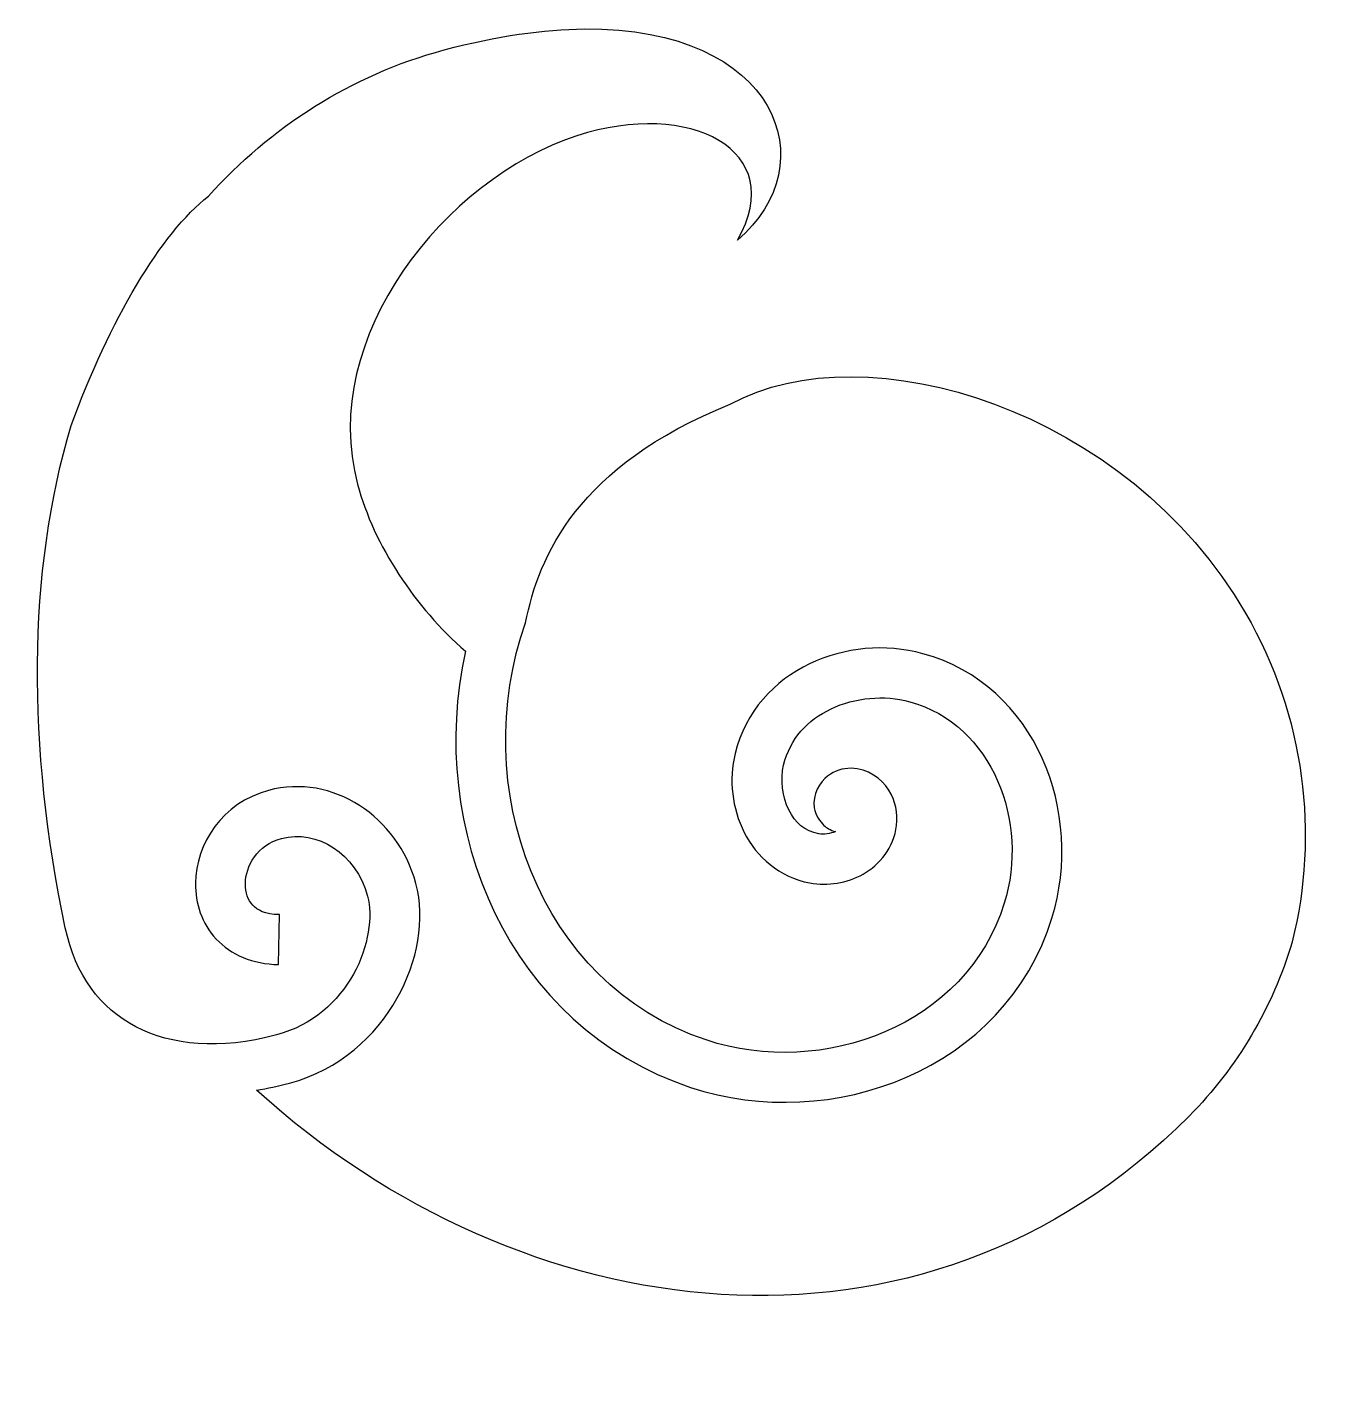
# Model space of a CAD drawing. Header units: centimetres. Extents: x -10.1 to 10.3, y -11.4 to 10.1.
import ezdxf

# ---------------------------------------------------------------- set-up
doc = ezdxf.new("R2010")
doc.units = ezdxf.units.CM
doc.header["$MEASUREMENT"] = 0
doc.layers.add('Layer 1', color=7, linetype='Continuous')

msp = doc.modelspace()

# ---------------------------------------------------------------- linework, layer by layer
at = {"layer": 'Layer 1'}
msp.add_open_spline([(-1.28874, 10.0294), (-1.92569, 10.0235), (-2.66173, 9.92288), (-3.49864, 9.69863), (-3.49864, 9.69863), (-4.98548, 9.30014), (-6.24103, 8.4769), (-7.22519, 7.38597), (-7.22519, 7.38597), (-7.97021, 6.80595), (-8.78456, 5.4298), (-9.39418, 3.76079), (-9.39418, 3.76079), (-10.08637, 1.43961), (-10.08772, -1.31219), (-9.48514, -4.17332), (-9.48514, -4.17332), (-9.32587, -4.92986), (-8.93371, -5.44304), (-8.37034, -5.73877), (-8.37034, -5.73877), (-7.80698, -6.03437), (-7.04825, -6.10884), (-6.14859, -5.86789), (-6.14859, -5.86789), (-5.58046, -5.71575), (-5.17755, -5.34332), (-4.93365, -4.90857), (-4.93365, -4.90857), (-4.68975, -4.47382), (-4.62894, -3.97877), (-4.70961, -3.67781), (-4.70961, -3.67781), (-4.89241, -2.99595), (-5.51409, -2.61509), (-6.07218, -2.76454), (-6.07218, -2.76454), (-6.45254, -2.86646), (-6.63862, -3.19761), (-6.64145, -3.48013), (-6.64145, -3.48013), (-6.64288, -3.62139), (-6.60029, -3.73588), (-6.52549, -3.81612), (-6.52549, -3.81612), (-6.45068, -3.89637), (-6.33603, -3.96358), (-6.10381, -3.96767), (-6.10381, -3.96767), (-6.10381, -3.96767), (-6.11832, -4.75566), (-6.11832, -4.75566), (-6.11832, -4.75566), (-6.52187, -4.74858), (-6.87186, -4.59993), (-7.10134, -4.3538), (-7.10134, -4.3538), (-7.33082, -4.10767), (-7.43261, -3.78529), (-7.42941, -3.47224), (-7.42941, -3.47224), (-7.42317, -2.84605), (-7.00503, -2.1994), (-6.27645, -2.00425), (-6.27645, -2.00425), (-5.26315, -1.73294), (-4.23067, -2.41918), (-3.94793, -3.47359), (-3.94793, -3.47359), (-3.79591, -4.04075), (-3.91411, -4.7011), (-4.24711, -5.29474), (-4.24711, -5.29474), (-4.58007, -5.88834), (-5.15288, -6.41767), (-5.94437, -6.62961), (-5.94437, -6.62961), (-6.12038, -6.67671), (-6.29361, -6.71277), (-6.46485, -6.74026), (-6.46485, -6.74026), (-2.29549, -10.54086), (4.03046, -11.41374), (8.26628, -7.15013), (8.26628, -7.15013), (9.03222, -6.37917), (9.58572, -5.43242), (9.89375, -4.40386), (9.89375, -4.40386), (9.89459, -4.4012), (9.89561, -4.39863), (9.89641, -4.39597), (9.89641, -4.39597), (10.31556, -2.69669), (10.10345, -0.83944), (9.15847, 0.79727), (9.15847, 0.79727), (7.29663, 4.02202), (3.16227, 5.27871), (1.01609, 4.09818), (1.01609, 4.09818), (-1.39887, 3.12368), (-2.00685, 1.69916), (-2.21503, 0.64572), (-2.21503, 0.64572), (-3.12733, -1.92686), (-2.01895, -5.07015), (0.63915, -5.9483), (0.63915, -5.9483), (2.4829, -6.55733), (4.74842, -5.72279), (5.34746, -3.78719), (5.34746, -3.78719), (5.74232, -2.5111), (5.16656, -0.96227), (3.85315, -0.60216), (3.85315, -0.60216), (3.45074, -0.49185), (2.98533, -0.53553), (2.61181, -0.71424), (2.61181, -0.71424), (2.23829, -0.89291), (1.962, -1.18652), (1.86206, -1.60369), (1.86206, -1.60369), (1.80737, -1.83224), (1.83887, -2.10696), (1.94243, -2.3127), (1.94243, -2.3127), (2.04595, -2.51848), (2.19502, -2.65047), (2.41682, -2.69095), (2.41682, -2.69095), (2.49622, -2.70537), (2.59856, -2.68783), (2.68163, -2.65532), (2.68163, -2.65532), (2.59658, -2.63373), (2.5348, -2.58945), (2.49849, -2.55644), (2.49849, -2.55644), (2.43988, -2.50213), (2.3649, -2.40071), (2.34432, -2.27969), (2.34432, -2.27969), (2.31143, -2.06893), (2.43768, -1.8656), (2.55642, -1.77764), (2.55642, -1.77764), (2.67525, -1.68968), (2.78877, -1.6543), (2.9294, -1.6551), (2.9294, -1.6551), (3.19126, -1.65653), (3.41235, -1.82251), (3.52102, -1.99771), (3.52102, -1.99771), (3.62969, -2.17288), (3.66903, -2.36141), (3.64626, -2.5577), (3.64626, -2.5577), (3.64626, -2.5577), (3.64626, -2.55909), (3.64626, -2.55909), (3.64626, -2.55909), (3.60485, -2.90837), (3.37698, -3.18107), (3.11777, -3.326), (3.11777, -3.326), (2.85861, -3.47097), (2.56313, -3.51812), (2.27576, -3.4657), (2.27576, -3.4657), (1.79357, -3.3777), (1.43168, -3.05068), (1.23864, -2.66712), (1.23864, -2.66712), (1.0456, -2.28356), (0.99491, -1.83877), (1.09502, -1.42051), (1.09502, -1.42051), (1.25416, -0.75611), (1.72012, -0.26781), (2.27172, -0.00396), (2.27172, -0.00396), (2.82328, 0.25988), (3.46609, 0.32002), (4.06124, 0.15683), (4.06124, 0.15683), (5.86076, -0.33662), (6.61228, -2.36427), (6.09977, -4.0205), (6.09977, -4.0205), (5.35605, -6.42365), (2.62121, -7.43341), (0.39128, -6.6969), (0.39128, -6.6969), (-2.4839, -5.74702), (-3.79022, -2.60239), (-3.16264, 0.19503), (-3.16264, 0.19503), (-3.96037, 0.8881), (-4.60816, 1.86176), (-4.86918, 2.83576), (-4.86918, 2.83576), (-5.49074, 5.15559), (-3.49155, 7.65902), (-1.40339, 8.34134), (-1.40339, 8.34134), (0.37863, 8.9222), (1.95213, 8.11346), (1.13192, 6.69283), (1.13192, 6.69283), (2.54227, 7.88378), (1.78004, 10.05783), (-1.28877, 10.02933), (-1.28877, 10.02933), (-1.28877, 10.02933), (-1.28874, 10.0294), (-1.28874, 10.0294)], degree=3, knots=[0, 0, 0, 0, 0.01785714, 0.01785714, 0.01785714, 0.01785714, 0.03571429, 0.03571429, 0.03571429, 0.03571429, 0.05357143, 0.05357143, 0.05357143, 0.05357143, 0.07142857, 0.07142857, 0.07142857, 0.07142857, 0.08928571, 0.08928571, 0.08928571, 0.08928571, 0.10714286, 0.10714286, 0.10714286, 0.10714286, 0.125, 0.125, 0.125, 0.125, 0.14285714, 0.14285714, 0.14285714, 0.14285714, 0.16071429, 0.16071429, 0.16071429, 0.16071429, 0.17857143, 0.17857143, 0.17857143, 0.17857143, 0.19642857, 0.19642857, 0.19642857, 0.19642857, 0.21428571, 0.21428571, 0.21428571, 0.21428571, 0.23214286, 0.23214286, 0.23214286, 0.23214286, 0.25, 0.25, 0.25, 0.25, 0.26785714, 0.26785714, 0.26785714, 0.26785714, 0.28571429, 0.28571429, 0.28571429, 0.28571429, 0.30357143, 0.30357143, 0.30357143, 0.30357143, 0.32142857, 0.32142857, 0.32142857, 0.32142857, 0.33928571, 0.33928571, 0.33928571, 0.33928571, 0.35714286, 0.35714286, 0.35714286, 0.35714286, 0.375, 0.375, 0.375, 0.375, 0.39285714, 0.39285714, 0.39285714, 0.39285714, 0.41071429, 0.41071429, 0.41071429, 0.41071429, 0.42857143, 0.42857143, 0.42857143, 0.42857143, 0.44642857, 0.44642857, 0.44642857, 0.44642857, 0.46428571, 0.46428571, 0.46428571, 0.46428571, 0.48214286, 0.48214286, 0.48214286, 0.48214286, 0.5, 0.5, 0.5, 0.5, 0.51785714, 0.51785714, 0.51785714, 0.51785714, 0.53571429, 0.53571429, 0.53571429, 0.53571429, 0.55357143, 0.55357143, 0.55357143, 0.55357143, 0.57142857, 0.57142857, 0.57142857, 0.57142857, 0.58928571, 0.58928571, 0.58928571, 0.58928571, 0.60714286, 0.60714286, 0.60714286, 0.60714286, 0.625, 0.625, 0.625, 0.625, 0.64285714, 0.64285714, 0.64285714, 0.64285714, 0.66071429, 0.66071429, 0.66071429, 0.66071429, 0.67857143, 0.67857143, 0.67857143, 0.67857143, 0.69642857, 0.69642857, 0.69642857, 0.69642857, 0.71428571, 0.71428571, 0.71428571, 0.71428571, 0.73214286, 0.73214286, 0.73214286, 0.73214286, 0.75, 0.75, 0.75, 0.75, 0.76785714, 0.76785714, 0.76785714, 0.76785714, 0.78571429, 0.78571429, 0.78571429, 0.78571429, 0.80357143, 0.80357143, 0.80357143, 0.80357143, 0.82142857, 0.82142857, 0.82142857, 0.82142857, 0.83928571, 0.83928571, 0.83928571, 0.83928571, 0.85714286, 0.85714286, 0.85714286, 0.85714286, 0.875, 0.875, 0.875, 0.875, 0.89285714, 0.89285714, 0.89285714, 0.89285714, 0.91071429, 0.91071429, 0.91071429, 0.91071429, 0.92857143, 0.92857143, 0.92857143, 0.92857143, 0.94642857, 0.94642857, 0.94642857, 0.94642857, 0.96428571, 0.96428571, 0.96428571, 0.96428571, 1, 1, 1, 1], dxfattribs=at)

doc.saveas('drawing.dxf')
